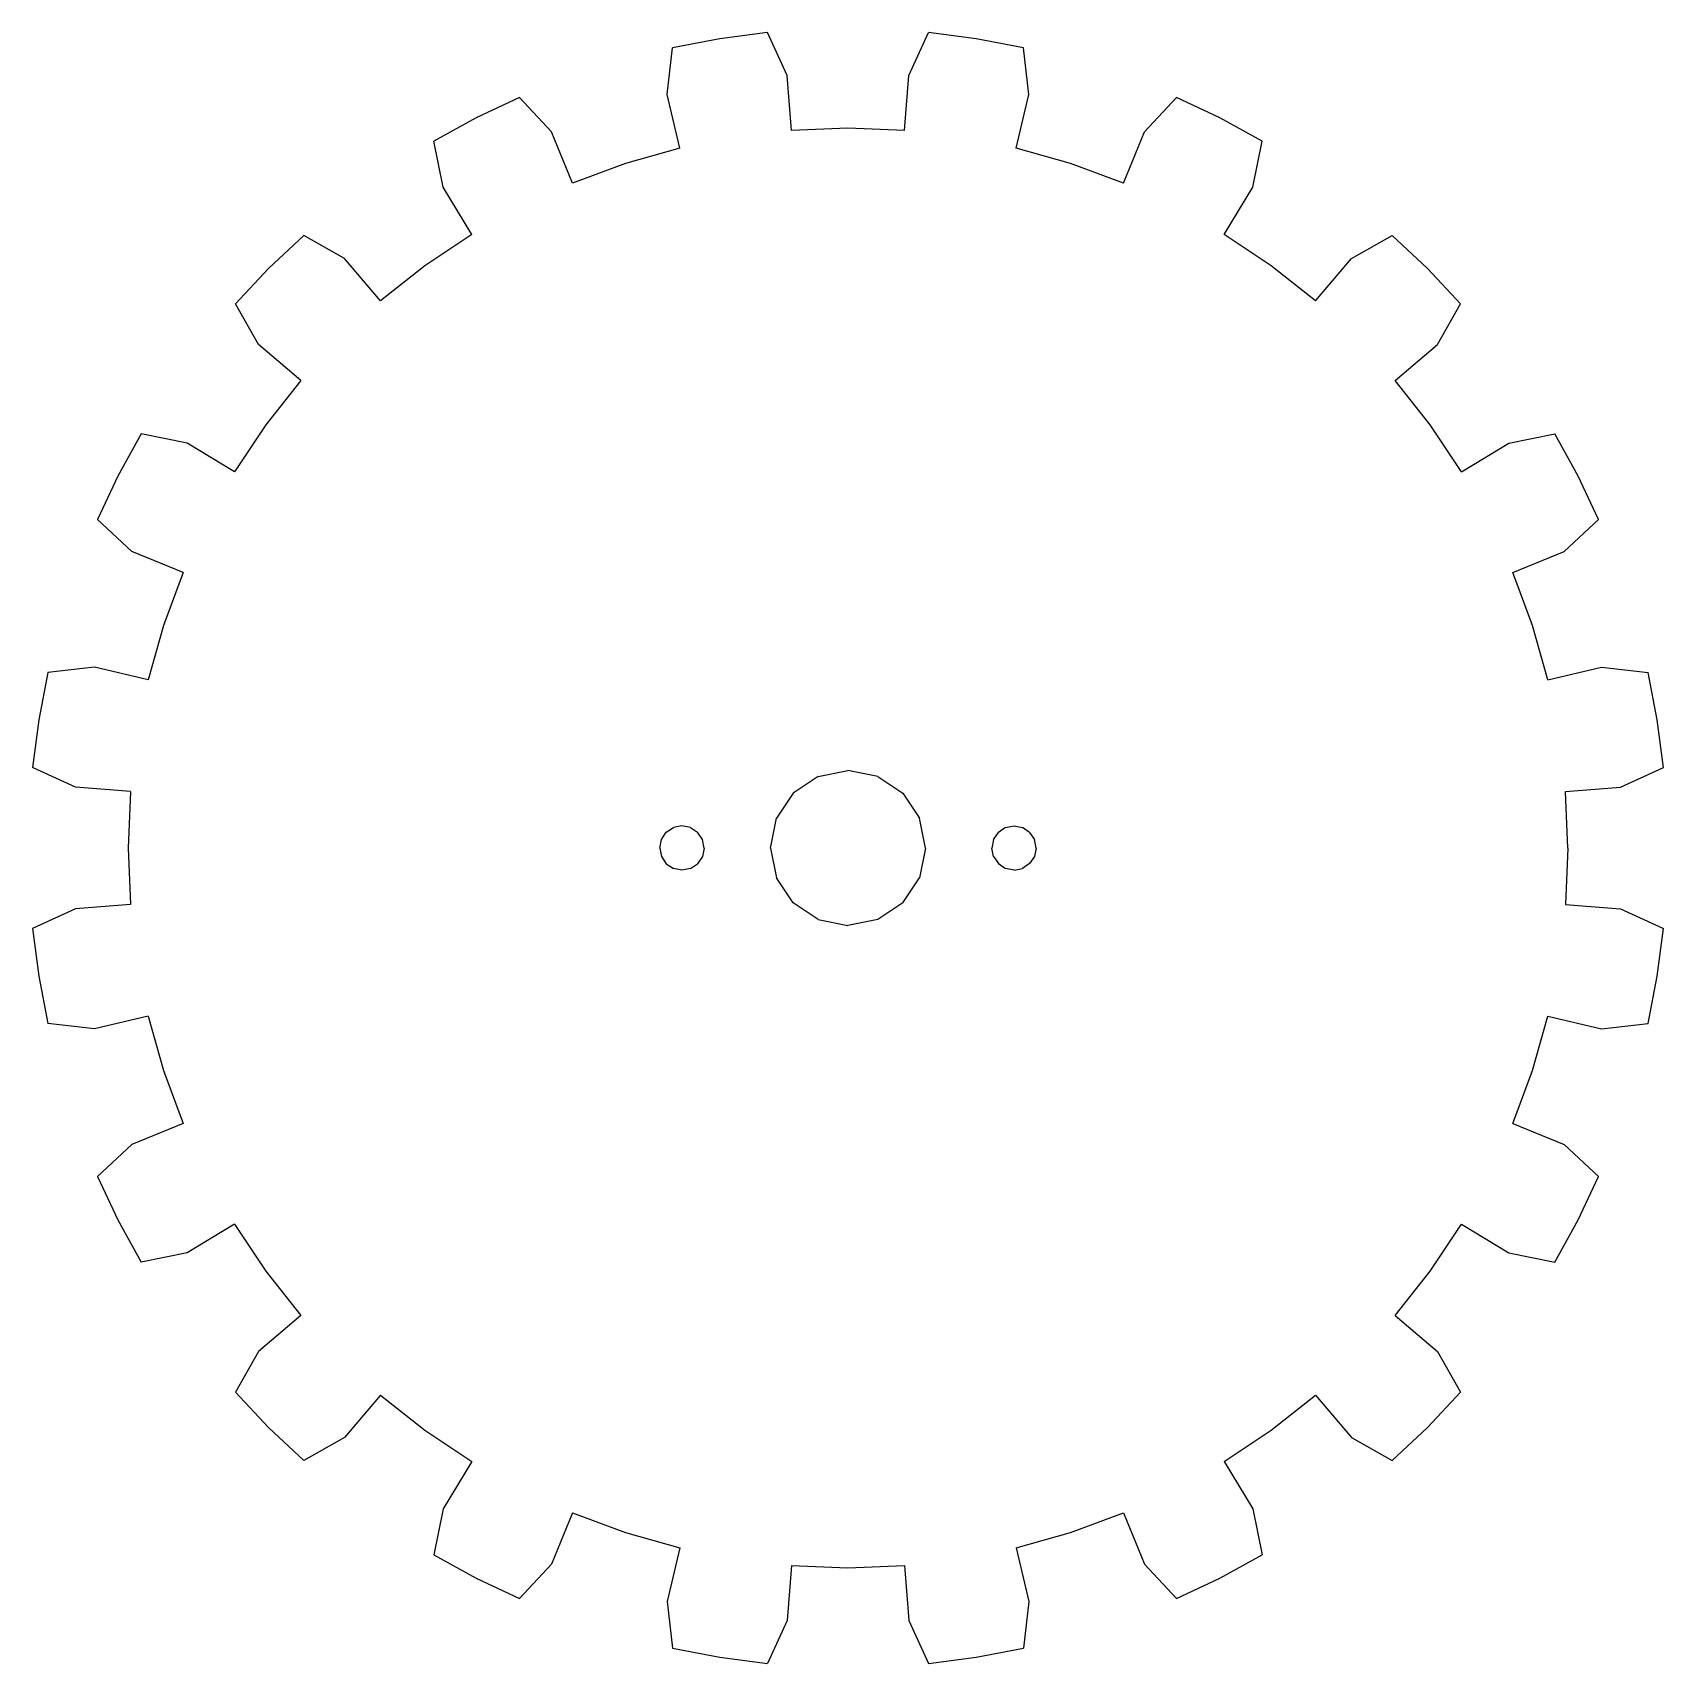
# Model space of a CAD drawing. Extents: x -36.8 to 36.8, y -36.8 to 36.8.
import ezdxf

# ---------------------------------------------------------------- set-up
doc = ezdxf.new("R2010")
doc.units = 0
doc.header["$MEASUREMENT"] = 0

msp = doc.modelspace()

# ---------------------------------------------------------------- linework, layer by layer
for p, q in [((-8.17, 34.033, 0), (-7.928, 36.141, 0)), ((-5.788, 36.544, 0), (-7.928, 36.141, 0)), ((-3.628, 36.822, 0), (-5.788, 36.544, 0)), ((-2.746, 34.892, 0), (-3.628, 36.822, 0)), ((2.746, 34.892, 0), (3.628, 36.822, 0)), ((5.788, 36.544, 0), (3.628, 36.822, 0)), ((7.928, 36.141, 0), (5.788, 36.544, 0)), ((8.171, 34.033, 0), (7.928, 36.141, 0)), ((-2.55, 32.4, 0), (-2.746, 34.892, 0)), ((2.55, 32.4, 0), (2.746, 34.892, 0)), ((-14.829, 33.898, 0), (-16.797, 32.967, 0)), ((-13.394, 32.336, 0), (-14.829, 33.898, 0)), ((-7.587, 31.602, 0), (-8.17, 34.033, 0)), ((7.587, 31.602, 0), (8.171, 34.033, 0)), ((13.394, 32.336, 0), (14.829, 33.898, 0)), ((16.798, 32.967, 0), (14.829, 33.898, 0)), ((-16.797, 32.967, 0), (-18.708, 31.922, 0)), ((0, 32.5, 0), (-2.55, 32.4, 0)), ((2.55, 32.4, 0), (0, 32.5, 0)), ((18.708, 31.922, 0), (16.798, 32.967, 0)), ((-18.287, 29.842, 0), (-18.708, 31.922, 0)), ((-12.437, 30.026, 0), (-13.394, 32.336, 0)), ((12.437, 30.026, 0), (13.394, 32.336, 0)), ((18.288, 29.842, 0), (18.708, 31.922, 0)), ((-7.587, 31.602, 0), (-10.043, 30.909, 0)), ((10.043, 30.909, 0), (7.587, 31.602, 0)), ((-10.043, 30.909, 0), (-12.437, 30.026, 0)), ((12.437, 30.026, 0), (10.043, 30.909, 0)), ((-16.981, 27.711, 0), (-18.287, 29.842, 0)), ((16.981, 27.711, 0), (18.288, 29.842, 0)), ((-24.578, 27.657, 0), (-26.163, 26.163, 0)), ((-22.731, 26.614, 0), (-24.578, 27.657, 0)), ((-16.981, 27.711, 0), (-19.103, 26.293, 0)), ((19.103, 26.293, 0), (16.981, 27.711, 0)), ((22.731, 26.614, 0), (24.579, 27.657, 0)), ((26.163, 26.163, 0), (24.579, 27.657, 0)), ((-21.107, 24.713, 0), (-22.731, 26.614, 0)), ((21.107, 24.713, 0), (22.731, 26.614, 0)), ((-26.163, 26.163, 0), (-27.657, 24.578, 0)), ((-19.103, 26.293, 0), (-21.107, 24.713, 0)), ((21.107, 24.713, 0), (19.103, 26.293, 0)), ((27.657, 24.578, 0), (26.163, 26.163, 0)), ((-26.614, 22.731, 0), (-27.657, 24.578, 0)), ((26.614, 22.731, 0), (27.657, 24.578, 0)), ((-24.713, 21.107, 0), (-26.614, 22.731, 0)), ((24.713, 21.107, 0), (26.614, 22.731, 0)), ((-24.713, 21.107, 0), (-26.293, 19.103, 0)), ((26.293, 19.103, 0), (24.713, 21.107, 0)), ((-31.922, 18.708, 0), (-32.967, 16.798, 0)), ((-29.842, 18.287, 0), (-31.922, 18.708, 0)), ((-26.293, 19.103, 0), (-27.711, 16.981, 0)), ((27.711, 16.981, 0), (26.293, 19.103, 0)), ((29.843, 18.287, 0), (31.922, 18.708, 0)), ((32.967, 16.798, 0), (31.922, 18.708, 0)), ((-27.711, 16.981, 0), (-29.842, 18.287, 0)), ((27.711, 16.981, 0), (29.843, 18.287, 0)), ((-32.967, 16.798, 0), (-33.898, 14.829, 0)), ((33.899, 14.829, 0), (32.967, 16.798, 0)), ((-32.336, 13.394, 0), (-33.898, 14.829, 0)), ((32.336, 13.394, 0), (33.899, 14.829, 0)), ((-30.026, 12.437, 0), (-32.336, 13.394, 0)), ((30.026, 12.437, 0), (32.336, 13.394, 0)), ((-30.026, 12.437, 0), (-30.909, 10.043, 0)), ((30.91, 10.043, 0), (30.026, 12.437, 0)), ((-30.909, 10.043, 0), (-31.602, 7.587, 0)), ((31.602, 7.587, 0), (30.91, 10.043, 0)), ((-34.033, 8.171, 0), (-36.14, 7.928, 0)), ((-31.602, 7.587, 0), (-34.033, 8.171, 0)), ((31.602, 7.587, 0), (34.033, 8.171, 0)), ((34.033, 8.171, 0), (36.141, 7.928, 0)), ((-36.14, 7.928, 0), (-36.544, 5.788, 0)), ((36.545, 5.788, 0), (36.141, 7.928, 0)), ((-36.544, 5.788, 0), (-36.822, 3.628, 0)), ((36.822, 3.628, 0), (36.545, 5.788, 0)), ((-34.892, 2.746, 0), (-36.822, 3.628, 0)), ((-1.34, 3.235, 0), (-2.476, 2.476, 0)), ((-1.34, 3.235, 0), (0, 3.501, 0)), ((1.34, 3.235, 0), (0, 3.501, 0)), ((1.34, 3.235, 0), (2.476, 2.476, 0)), ((34.892, 2.746, 0), (36.822, 3.628, 0)), ((-32.4, 2.55, 0), (-34.892, 2.746, 0)), ((-32.4, 2.55, 0), (-32.5, 0, 0)), ((-2.476, 2.476, 0), (-3.235, 1.34, 0)), ((2.476, 2.476, 0), (3.235, 1.34, 0)), ((32.4, 2.55, 0), (34.892, 2.746, 0)), ((32.5, 0, 0), (32.4, 2.55, 0)), ((-8.207, 0.708, 0), (-7.883, 0.925, 0)), ((-7.499, 1.002, 0), (-7.883, 0.925, 0)), ((-7.116, 0.925, 0), (-7.499, 1.002, 0)), ((-7.116, 0.925, 0), (-6.791, 0.708, 0)), ((-3.501, 0, 0), (-3.235, 1.34, 0)), ((3.502, 0, 0), (3.235, 1.34, 0)), ((7.115, 0.922, 0), (6.791, 0.706, 0)), ((7.115, 0.922, 0), (7.497, 0.998, 0)), ((7.497, 0.998, 0), (7.879, 0.922, 0)), ((8.203, 0.706, 0), (7.879, 0.922, 0)), ((-32.5, 0, 0), (-32.4, -2.55, 0)), ((-8.501, 0, 0), (-8.425, 0.383, 0)), ((-8.425, 0.383, 0), (-8.207, 0.708, 0)), ((-6.574, 0.383, 0), (-6.791, 0.708, 0)), ((-6.498, 0, 0), (-6.574, 0.383, 0)), ((-3.501, 0, 0), (-3.235, -1.34, 0)), ((3.502, 0, 0), (3.235, -1.34, 0)), ((6.575, 0.382, 0), (6.499, 0, 0)), ((6.575, 0.382, 0), (6.791, 0.706, 0)), ((8.203, 0.706, 0), (8.419, 0.382, 0)), ((8.495, 0, 0), (8.419, 0.382, 0)), ((32.5, 0, 0), (32.4, -2.55, 0)), ((-8.501, 0, 0), (-8.425, -0.383, 0)), ((-8.425, -0.383, 0), (-8.207, -0.708, 0)), ((-8.207, -0.708, 0), (-7.883, -0.925, 0)), ((-7.116, -0.925, 0), (-6.791, -0.708, 0)), ((-6.574, -0.383, 0), (-6.791, -0.708, 0)), ((-6.498, 0, 0), (-6.574, -0.383, 0)), ((6.575, -0.382, 0), (6.499, 0, 0)), ((6.575, -0.382, 0), (6.791, -0.706, 0)), ((6.791, -0.706, 0), (7.115, -0.922, 0)), ((8.203, -0.706, 0), (7.879, -0.922, 0)), ((8.419, -0.382, 0), (8.203, -0.706, 0)), ((8.495, 0, 0), (8.419, -0.382, 0)), ((-7.499, -1.002, 0), (-7.883, -0.925, 0)), ((-7.116, -0.925, 0), (-7.499, -1.002, 0)), ((-2.476, -2.476, 0), (-3.235, -1.34, 0)), ((2.476, -2.476, 0), (3.235, -1.34, 0)), ((7.497, -0.998, 0), (7.115, -0.922, 0)), ((7.497, -0.998, 0), (7.879, -0.922, 0)), ((-34.892, -2.746, 0), (-36.822, -3.628, 0)), ((-32.4, -2.55, 0), (-34.892, -2.746, 0)), ((-1.34, -3.235, 0), (-2.476, -2.476, 0)), ((2.476, -2.476, 0), (1.34, -3.235, 0)), ((32.4, -2.55, 0), (34.892, -2.746, 0)), ((34.892, -2.746, 0), (36.822, -3.628, 0)), ((-36.822, -3.628, 0), (-36.544, -5.788, 0)), ((-1.34, -3.235, 0), (0, -3.501, 0)), ((1.34, -3.235, 0), (0, -3.501, 0)), ((36.545, -5.788, 0), (36.822, -3.628, 0)), ((-36.544, -5.788, 0), (-36.14, -7.928, 0)), ((36.141, -7.928, 0), (36.545, -5.788, 0)), ((-34.033, -8.171, 0), (-36.14, -7.928, 0)), ((-31.602, -7.587, 0), (-34.033, -8.171, 0)), ((-31.602, -7.587, 0), (-30.909, -10.043, 0)), ((30.91, -10.043, 0), (31.602, -7.587, 0)), ((31.602, -7.587, 0), (34.033, -8.171, 0)), ((34.033, -8.171, 0), (36.141, -7.928, 0)), ((-30.909, -10.043, 0), (-30.026, -12.437, 0)), ((30.026, -12.437, 0), (30.91, -10.043, 0)), ((-30.026, -12.437, 0), (-32.336, -13.394, 0)), ((30.026, -12.437, 0), (32.336, -13.394, 0)), ((-32.336, -13.394, 0), (-33.898, -14.829, 0)), ((32.336, -13.394, 0), (33.899, -14.829, 0)), ((-33.898, -14.829, 0), (-32.967, -16.798, 0)), ((32.967, -16.798, 0), (33.899, -14.829, 0)), ((-32.967, -16.798, 0), (-31.922, -18.708, 0)), ((31.922, -18.708, 0), (32.967, -16.798, 0)), ((-27.711, -16.981, 0), (-29.842, -18.287, 0)), ((-27.711, -16.981, 0), (-26.293, -19.103, 0)), ((26.293, -19.103, 0), (27.711, -16.981, 0)), ((27.711, -16.981, 0), (29.843, -18.287, 0)), ((-29.842, -18.287, 0), (-31.922, -18.708, 0)), ((29.843, -18.287, 0), (31.922, -18.708, 0)), ((-26.293, -19.103, 0), (-24.713, -21.107, 0)), ((24.713, -21.107, 0), (26.293, -19.103, 0)), ((-24.713, -21.107, 0), (-26.614, -22.731, 0)), ((24.713, -21.107, 0), (26.614, -22.731, 0)), ((-26.614, -22.731, 0), (-27.657, -24.578, 0)), ((26.614, -22.731, 0), (27.657, -24.578, 0)), ((-27.657, -24.578, 0), (-26.163, -26.163, 0)), ((-21.107, -24.713, 0), (-22.731, -26.614, 0)), ((-21.107, -24.713, 0), (-19.103, -26.293, 0)), ((19.103, -26.293, 0), (21.107, -24.713, 0)), ((21.107, -24.713, 0), (22.731, -26.614, 0)), ((26.163, -26.163, 0), (27.657, -24.578, 0)), ((-26.163, -26.163, 0), (-24.578, -27.657, 0)), ((-19.103, -26.293, 0), (-16.981, -27.711, 0)), ((16.981, -27.711, 0), (19.103, -26.293, 0)), ((24.579, -27.657, 0), (26.163, -26.163, 0)), ((-22.731, -26.614, 0), (-24.578, -27.657, 0)), ((22.731, -26.614, 0), (24.579, -27.657, 0)), ((-16.981, -27.711, 0), (-18.287, -29.842, 0)), ((16.981, -27.711, 0), (18.288, -29.842, 0)), ((-18.287, -29.842, 0), (-18.708, -31.922, 0)), ((-12.437, -30.026, 0), (-13.394, -32.336, 0)), ((-12.437, -30.026, 0), (-10.043, -30.909, 0)), ((10.043, -30.909, 0), (12.437, -30.026, 0)), ((12.437, -30.026, 0), (13.394, -32.336, 0)), ((18.288, -29.842, 0), (18.708, -31.922, 0)), ((-10.043, -30.909, 0), (-7.587, -31.602, 0)), ((7.587, -31.602, 0), (10.043, -30.909, 0)), ((-7.587, -31.602, 0), (-8.17, -34.033, 0)), ((7.587, -31.602, 0), (8.171, -34.033, 0)), ((-18.708, -31.922, 0), (-16.797, -32.967, 0)), ((-13.394, -32.336, 0), (-14.829, -33.898, 0)), ((-2.55, -32.4, 0), (-2.746, -34.892, 0)), ((-2.55, -32.4, 0), (0, -32.5, 0)), ((0, -32.5, 0), (2.55, -32.4, 0)), ((2.55, -32.4, 0), (2.746, -34.892, 0)), ((13.394, -32.336, 0), (14.829, -33.898, 0)), ((16.798, -32.967, 0), (18.708, -31.922, 0)), ((-16.797, -32.967, 0), (-14.829, -33.898, 0)), ((14.829, -33.898, 0), (16.798, -32.967, 0)), ((-8.17, -34.033, 0), (-7.928, -36.141, 0)), ((8.171, -34.033, 0), (7.928, -36.141, 0)), ((-2.746, -34.892, 0), (-3.628, -36.822, 0)), ((2.746, -34.892, 0), (3.628, -36.822, 0)), ((-7.928, -36.141, 0), (-5.788, -36.544, 0)), ((-5.788, -36.544, 0), (-3.628, -36.822, 0)), ((3.628, -36.822, 0), (5.788, -36.544, 0)), ((5.788, -36.544, 0), (7.928, -36.141, 0))]:
    msp.add_line(p, q)

doc.saveas('drawing.dxf')
